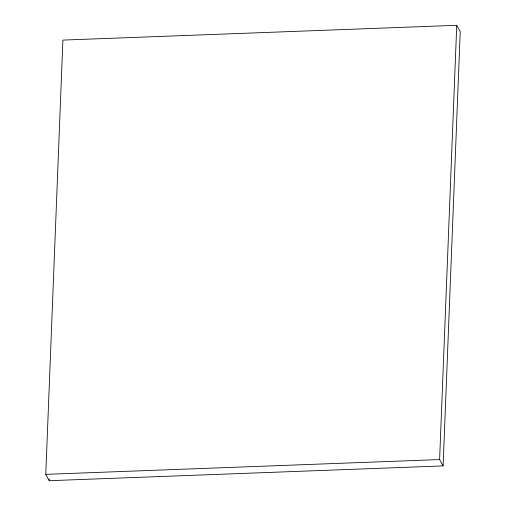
<?xml version="1.0" encoding="UTF-8"?>
<svg xmlns="http://www.w3.org/2000/svg" width="506" height="506" viewBox="0 0 506 506"><rect width="100%" height="100%" fill="white"/><g stroke="black" fill="none" stroke-linecap="round" stroke-linejoin="round"><path stroke-width="0.76" d="M45.774 474.356L62.896 40.094L456.741 25.3L460.226 31.644L443.104 465.906L49.259 480.7L45.774 474.356L439.613 459.562L443.104 465.906M49.259 480.7L49.322 479.119M439.613 459.562L456.741 25.3"/></g></svg>
